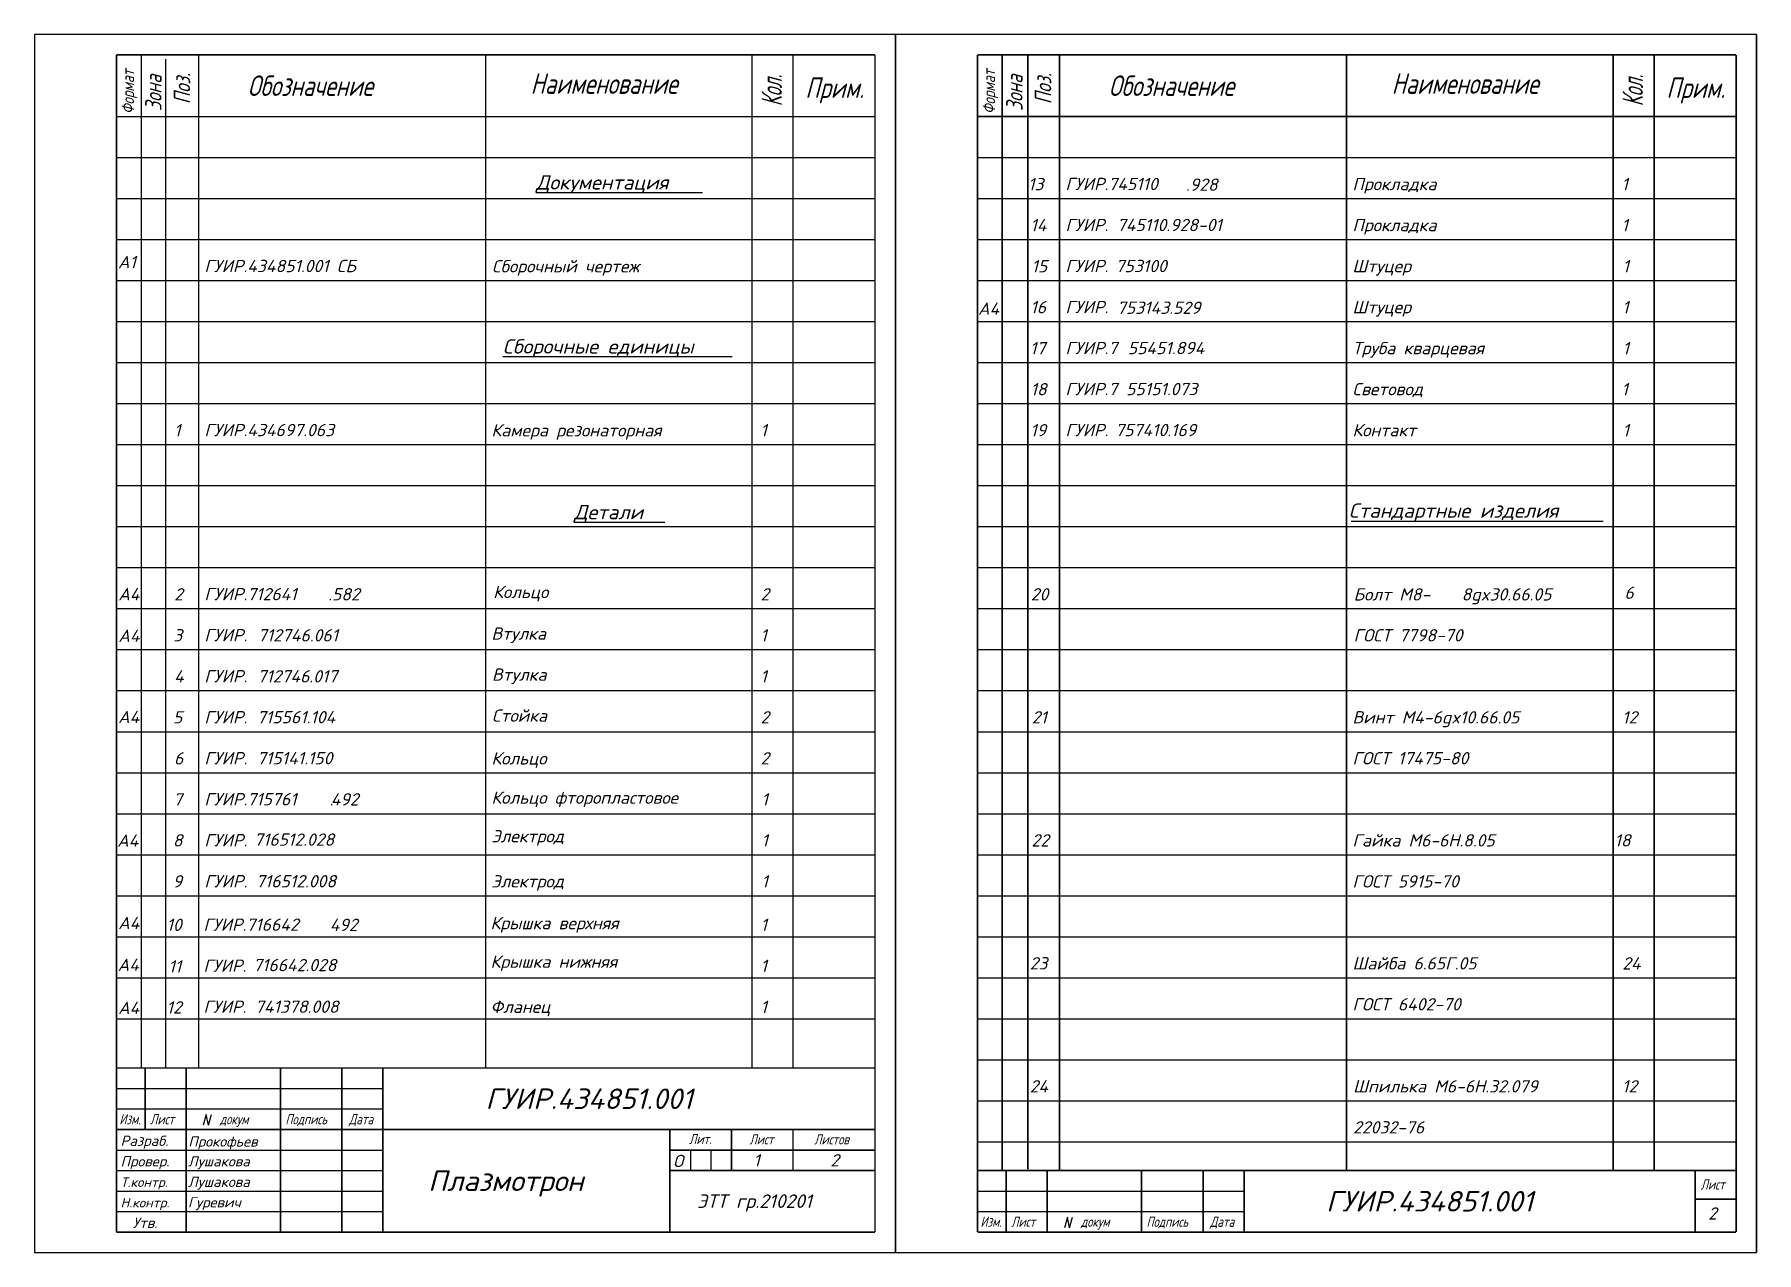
# Model space of a CAD drawing. Header units: millimetres. Extents: x 10739 to 32134, y 609 to 16625.
# Drawn here: x 27837.6 to 28257.6, y 2208.1 to 2505.1 of the extents above; entities that cross this region are included whole.
import ezdxf

# ---------------------------------------------------------------- set-up
doc = ezdxf.new("R2010")
doc.units = ezdxf.units.MM
for name, color, linetype in [('A', 7, 'Continuous'), ('Razmer', 3, 'Continuous'), ('Текст', 3, 'Continuous')]:
    doc.layers.add(name, color=color, linetype=linetype)
doc.styles.add('ADRF1', font='romans', dxfattribs={"oblique": 15})
doc.styles.add('RUS', font='txt.shx', dxfattribs={"width": 0.6, "oblique": 15, "height": 4})

# ---------------------------------------------------------------- blocks, each defined once
blk = doc.blocks.new('A$C76787A0F')
for p, q in [((0, 35), (65, 35)), ((21.92, 28.63), (21.18, 26.06)), ((22.41, 26.05), (21.92, 28.63)), ((22.41, 26.05), (23.17, 28.63)), ((0, 20), (65, 20)), ((140, 20), (140, 15)), ((145, 20), (145, 15)), ((0, 15), (65, 15)), ((0, 10), (65, 10)), ((0, 5), (65, 5))]:
    blk.add_line(p, q)
at = {"const_width": 0.4}
for points in [[(0, 40), (185, 40)], [(7, 25), (7, 40)], [(17, 0), (17, 40)], [(40, 0), (40, 40)], [(55, 0), (55, 40)], [(65, 0), (65, 40)], [(0, 30), (65, 30)], [(0, 25), (185, 25)], [(135, 25), (135, 0)], [(150, 25), (150, 15)], [(165, 25), (165, 15)], [(135, 20), (185, 20)], [(135, 15), (185, 15)]]:
    blk.add_lwpolyline(points, dxfattribs=at)
at = {"style": 'RUS', "oblique": 15, "width": 0.75}
for s, p in [('Изм.', (0.71, 26.27)), ('Лист', (8.21, 26.27)), ('докум', (25.21, 26.27)), ('Подпись', (41.21, 26.27)), ('Дата', (56.71, 26.27)), ('Лит.', (139.66, 21.44)), ('Лист', (154.36, 21.35)), ('Листов', (170.16, 21.35))]:
    blk.add_text(s, height=2.5, dxfattribs=at).set_placement(p)

msp = doc.modelspace()

# ---------------------------------------------------------------- linework, layer by layer
at = {"color": 7}
for p, q in [((28067.64904, 2475.08802), (28252.64904, 2475.08802)), ((28067.64904, 2465.08802), (28252.64904, 2465.08802)), ((28067.64904, 2455.08802), (28252.64904, 2455.08802)), ((28067.64904, 2445.08802), (28252.64904, 2445.08802)), ((28067.64904, 2435.08802), (28252.64904, 2435.08802)), ((28067.64904, 2425.08802), (28252.64904, 2425.08802)), ((28067.64904, 2415.08802), (28252.64904, 2415.08802)), ((28067.64904, 2405.08802), (28252.64904, 2405.08802)), ((28067.64904, 2395.08802), (28252.64904, 2395.08802)), ((28067.64904, 2385.08802), (28252.64904, 2385.08802)), ((28067.64904, 2375.08802), (28252.64904, 2375.08802)), ((28067.64904, 2365.08802), (28252.64904, 2365.08802)), ((28067.64904, 2355.08802), (28252.64904, 2355.08802)), ((28067.64904, 2345.08802), (28252.64904, 2345.08802)), ((28067.64904, 2335.08802), (28252.64904, 2335.08802)), ((28067.64904, 2325.08802), (28252.64904, 2325.08802)), ((28067.64904, 2315.08802), (28252.64904, 2315.08802)), ((28067.64904, 2305.08802), (28252.64904, 2305.08802)), ((28067.64904, 2295.08802), (28252.64904, 2295.08802)), ((28067.64904, 2285.08802), (28252.64904, 2285.08802)), ((28067.64904, 2275.08802), (28252.64904, 2275.08802)), ((28067.64904, 2265.08802), (28252.64904, 2265.08802)), ((28067.64904, 2255.08802), (28252.64904, 2255.08802)), ((28067.64904, 2245.08802), (28252.64904, 2245.08802)), ((28067.64904, 2235.08802), (28252.64904, 2235.08802)), ((28202.64904, 2228.08802), (28252.64904, 2228.08802)), ((28067.64904, 2223.08802), (28132.64904, 2223.08802)), ((28067.64904, 2218.08802), (28132.64904, 2218.08802)), ((28089.56798, 2216.71661), (28088.8282, 2214.14669)), ((28090.06147, 2214.1371), (28089.56798, 2216.71661)), ((28090.06147, 2214.1371), (28090.82068, 2216.71485))]:
    msp.add_line(p, q, dxfattribs=at)
at = {"color": 7, "const_width": 0.4}
for points in [[(28252.64904, 2500.08802), (28067.64904, 2500.08802)], [(28067.64904, 2500.08802), (28067.64904, 2213.08802)], [(28073.64904, 2500.08802), (28073.64904, 2228.08802)], [(28079.88964, 2500.3577), (28079.88964, 2228.3577)], [(28087.64904, 2500.08802), (28087.64904, 2228.08802)], [(28157.64904, 2500.08802), (28157.64904, 2228.08802)], [(28222.64904, 2500.08802), (28222.64904, 2228.08802)], [(28232.64904, 2500.08802), (28232.64904, 2228.08802)], [(28252.64904, 2213.08802), (28252.64904, 2500.08802)], [(28067.64904, 2485.08802), (28252.64904, 2485.08802)], [(28067.64904, 2228.08802), (28252.64904, 2228.08802)], [(28074.64904, 2213.08802), (28074.64904, 2228.08802)], [(28084.64904, 2213.08802), (28084.64904, 2228.08802)], [(28107.64904, 2213.08802), (28107.64904, 2228.08802)], [(28122.64904, 2213.08802), (28122.64904, 2228.08802)], [(28132.64904, 2213.08802), (28132.64904, 2228.08802)], [(28242.64904, 2228.08802), (28242.64904, 2213.08802)], [(28242.64904, 2221.08802), (28252.64904, 2221.08802)], [(28067.64904, 2213.08802), (28252.64904, 2213.08802)]]:
    msp.add_lwpolyline(points, dxfattribs=at)
at = {"layer": 'A', "color": 7}
for p, q in [((28047.64904, 2505.08802), (27837.64904, 2505.08802)), ((27857.64904, 2505.08802), (27837.64904, 2505.08802)), ((27837.64904, 2505.08802), (27837.64904, 2208.08802)), ((28047.64904, 2505.08802), (28042.64904, 2505.08802)), ((28047.64904, 2208.08802), (28047.64904, 2505.08802)), ((28257.64904, 2505.08802), (28047.64904, 2505.08802)), ((28047.64904, 2505.08802), (28047.64904, 2208.08802)), ((28257.64904, 2208.08802), (28257.64904, 2505.08802)), ((28257.64904, 2505.08802), (28257.64904, 2208.08802)), ((27863.64904, 2500.08802), (27863.64904, 2253.08802)), ((27869.64904, 2499.08802), (27869.64904, 2253.08802)), ((27877.64904, 2500.08802), (27877.64904, 2253.08802)), ((27947.64904, 2500.08802), (27947.64904, 2253.08802)), ((28012.64904, 2500.08802), (28012.64904, 2253.08802)), ((28022.64904, 2500.08802), (28022.64904, 2253.08802)), ((27857.64904, 2485.08802), (28042.64904, 2485.08802)), ((27857.64904, 2475.08802), (28042.64904, 2475.08802)), ((27857.64904, 2465.08802), (28042.64904, 2465.08802)), ((27857.64904, 2455.08802), (28042.64904, 2455.08802)), ((27857.64904, 2445.08802), (28042.64904, 2445.08802)), ((27857.64904, 2435.08802), (28042.64904, 2435.08802)), ((27857.64904, 2425.08802), (28042.64904, 2425.08802)), ((27857.64904, 2415.08802), (28042.64904, 2415.08802)), ((27857.64904, 2405.08802), (28042.64904, 2405.08802)), ((27857.64904, 2395.08802), (28042.64904, 2395.08802)), ((27857.64904, 2385.08802), (28042.64904, 2385.08802)), ((27857.64904, 2375.08802), (28042.64904, 2375.08802)), ((27857.64904, 2365.08802), (28042.64904, 2365.08802)), ((27857.64904, 2355.08802), (28042.64904, 2355.08802)), ((27857.64904, 2345.08802), (28042.64904, 2345.08802)), ((27857.64904, 2335.08802), (28042.64904, 2335.08802)), ((27857.64904, 2325.08802), (28042.64904, 2325.08802)), ((27857.64904, 2315.08802), (28042.64904, 2315.08802)), ((27857.64904, 2305.08802), (28042.64904, 2305.08802)), ((27857.64904, 2295.08802), (28042.64904, 2295.08802)), ((27857.64904, 2285.08802), (28042.64904, 2285.08802)), ((27857.64904, 2275.08802), (28042.64904, 2275.08802)), ((27857.64904, 2265.08802), (28042.64904, 2265.08802)), ((27837.64904, 2213.08802), (27837.64904, 2208.08802)), ((27837.64904, 2208.08802), (28047.64904, 2208.08802)), ((28042.64904, 2208.08802), (28047.64904, 2208.08802)), ((28047.64904, 2208.08802), (28257.64904, 2208.08802))]:
    msp.add_line(p, q, dxfattribs=at)
at = {"layer": 'A', "color": 7, "const_width": 0.4}
for points in [[(27857.64904, 2500.08802), (27857.64904, 2213.08802)], [(28042.64904, 2500.08802), (27857.64904, 2500.08802)], [(28042.64904, 2213.08802), (28042.64904, 2500.08802)], [(27857.64904, 2213.08802), (28042.64904, 2213.08802)]]:
    msp.add_lwpolyline(points, dxfattribs=at)
at = {"layer": 'Текст', "color": 7}
for p, q in [((27959.96424, 2466.57461), (28000.5458, 2466.57461)), ((27951.86378, 2426.57461), (28007.822, 2426.57461)), ((27969.23848, 2386.18389), (27991.42051, 2386.18389)), ((28158.79105, 2386.44378), (28220.27706, 2386.44378))]:
    msp.add_line(p, q, dxfattribs=at)

# ---------------------------------------------------------------- block references
at = {"layer": 'A', "color": 7}
msp.add_blockref('A$C76787A0F', (27857.64904, 2213.08802), dxfattribs=at)

# ---------------------------------------------------------------- texts
at = {"color": 7, "style": 'RUS', "oblique": 15, "width": 0.75}
for s, p in [('Лист', (28244.00443, 2223.43915)), ('Изм.', (28068.35407, 2214.35697)), ('Лист', (28075.85407, 2214.35697)), ('докум', (28092.85407, 2214.35697)), ('Подпись', (28108.85407, 2214.35697)), ('Дата', (28124.35407, 2214.35697))]:
    msp.add_text(s, height=2.5, dxfattribs=at).set_placement(p)
at = {"layer": 'A', "color": 7, "style": 'RUS', "oblique": 15}
for s, height, width, p in [('Формат', 3, 0.75, (27861.94807, 2485.68834)), ('Зона', 4, 0.75, (27868.64904, 2486.42135)), ('Поз.', 4, 0.75, (27875.64904, 2488.08802)), ('Кол.', 5, 0.6, (28019.95173, 2487.55395)), ('Формат', 3, 0.75, (28071.94807, 2485.68834)), ('Зона', 4, 0.75, (28078.64904, 2486.42135)), ('Поз.', 4, 0.75, (28085.64904, 2488.08802)), ('Кол.', 5, 0.6, (28229.95173, 2487.55395))]:
    msp.add_text(s, height=height, rotation=90, dxfattribs=dict(at, width=width)).set_placement(p)
at = {"layer": 'A', "color": 7, "style": 'RUS', "oblique": 15, "width": 0.75}
for s, p in [('Обозначение', (27889.64904, 2490.08802)), ('Наименование', (27958.64904, 2490.60714)), ('Обозначение', (28099.64904, 2490.08802)), ('Наименование', (28168.64904, 2490.60714)), ('Прим.', (28025.64904, 2489.60714)), ('Прим.', (28235.64904, 2489.60714))]:
    msp.add_text(s, height=5, dxfattribs=at).set_placement(p)
at = {"layer": 'A', "color": 7, "style": 'ADRF1', "oblique": 15}
for s, height, p in [('Разраб.', 2.5, (27858.64904, 2234.08802)), ('Провер.', 2.5, (27858.64904, 2229.08802)), ('Т.контр.', 2.3, (27858.64904, 2224.08802)), ('Н.контр.', 2.3, (27858.64904, 2219.08802)), ('Утв.', 2.5, (27861.64904, 2214.08802))]:
    msp.add_text(s, height=height, dxfattribs=at).set_placement(p)
at = {"layer": 'Razmer', "color": 7, "style": 'ADRF1', "oblique": 15}
msp.add_text('Плазмотрон', height=5, dxfattribs=at).set_placement((27933.64904, 2223.08802))
at = {"layer": 'Текст', "color": 7, "style": 'ADRF1', "oblique": 15}
for s, height, p in [('Документация', 3.5, (27959.96424, 2467.27461)), ('13', 3, (28079.97916, 2467.08802)), ('ГУИР.745110', 3, (28089.08333, 2467.12744)), ('.928', 3, (28118.48989, 2466.96073)), ('Прокладка', 3, (28159.08333, 2467.1051)), ('1', 3, (28224.70746, 2467.08802)), ('14', 3, (28080.53796, 2457.08802)), ('ГУИР.', 3, (28089.08333, 2457.12744)), ('745110.928-01', 3, (28101.61904, 2457.12744)), ('Прокладка', 3, (28159.08333, 2457.1051)), ('1', 3, (28224.70746, 2457.08802)), ('А1', 3, (27858.02953, 2448.08802)), ('ГУИР.434851.001 СБ', 3, (27879.08333, 2447.12744)), ('Сборочный чертеж', 3, (27949.23265, 2447.07159)), ('15', 3, (28080.81854, 2447.08802)), ('ГУИР.', 3, (28089.08333, 2447.12744)), ('753100', 3, (28101.30325, 2447.12744)), ('Штуцер', 3, (28159.08333, 2447.1051)), ('1', 3, (28224.96653, 2447.08802)), ('А4', 3, (28067.76997, 2436.72833)), ('16', 3, (28080.53796, 2437.08802)), ('ГУИР.', 3, (28089.08333, 2437.12744)), ('753143.529', 3, (28101.6346, 2436.94796)), ('Штуцер', 3, (28159.09073, 2437.1051)), ('1', 3, (28224.88109, 2437.08802)), ('Сборочные единицы', 3.5, (27951.86378, 2427.27461)), ('17', 3, (28080.4614, 2427.08802)), ('ГУИР.7', 3, (28089.08333, 2427.12744)), ('55451.894', 3, (28104.28375, 2427.12744)), ('Труба кварцевая', 3, (28159.09073, 2427.1051)), ('1', 3, (28224.96653, 2427.08802)), ('18', 3, (28080.58649, 2417.08802)), ('ГУИР.7', 3, (28089.08333, 2417.12744)), ('55151.073', 3, (28103.86904, 2417.12744)), ('Световод', 3, (28159.09073, 2417.1051)), ('1', 3, (28224.70746, 2417.08802)), ('1', 3, (27871.70746, 2407.08802)), ('ГУИР.434697.063', 3, (27879.08333, 2407.12744)), ('Камера резонаторная', 3, (27949.08756, 2407.07159)), ('1', 3, (28014.70746, 2407.08802)), ('19', 3, (28080.53283, 2407.08802)), ('ГУИР.', 3, (28089.08333, 2407.12744)), ('757410.169', 3, (28101.22113, 2407.12744)), ('Контакт', 3, (28159.08333, 2407.1051)), ('1', 3, (28224.96653, 2407.08802)), ('Детали', 3.5, (27969.23848, 2386.88389)), ('Стандартные изделия', 3.5, (28158.19183, 2387.24702)), ('А4', 3, (27858.10638, 2367.1111)), ('2', 3, (27871.71956, 2367.08802)), ('ГУИР.712641', 3, (27879.08333, 2367.12744)), ('.582', 3, (27909.28179, 2367.08802)), ('Кольцо', 3, (27949.51717, 2367.64781)), ('2', 3, (28014.70746, 2367.08802)), ('20', 3, (28080.64904, 2367.08802)), ('Болт М8-', 3, (28159.3702, 2367.06042)), ('8gx30.66.05', 3, (28185.70509, 2367.06042)), ('6', 3, (28225.42586, 2367.46264)), ('Втулка', 3, (27949.08756, 2357.50786)), ('А4', 3, (27858.10638, 2356.97516)), ('3', 3, (27871.48933, 2357.08802)), ('ГУИР.', 3, (27879.08333, 2357.12744)), ('712746.061', 3, (27892.11225, 2357.08802)), ('1', 3, (28014.70746, 2357.08802)), ('ГОСТ 7798-70', 3, (28159.3628, 2357.08802)), ('4', 3, (27871.69767, 2347.08802)), ('ГУИР.', 3, (27879.08333, 2347.12744)), ('712746.017', 3, (27892.0073, 2347.08802)), ('Втулка', 3, (27949.22525, 2347.50786)), ('1', 3, (28014.70746, 2347.08802)), ('А4', 3, (27858.04713, 2337.16795)), ('5', 3, (27871.42879, 2337.08802)), ('ГУИР.', 3, (27879.08333, 2337.12744)), ('715561.104', 3, (27891.89305, 2337.12744)), ('Стойка', 3, (27949.22525, 2337.50786)), ('2', 3, (28014.70746, 2337.08802)), ('21', 3, (28080.85593, 2337.08802)), ('Винт M4-6gx10.66.05', 3, (28159.07761, 2337.08802)), ('12', 3, (28224.87083, 2337.08802)), ('6', 3, (27871.68068, 2327.08802)), ('ГУИР.', 3, (27879.08333, 2327.12744)), ('715141.150', 3, (27891.91947, 2327.12744)), ('Кольцо', 3, (27949.08756, 2327.07159)), ('2', 3, (28014.70746, 2327.08802)), ('ГОСТ 17475-80', 3, (28159.09073, 2327.11561)), ('7', 3, (27871.50467, 2317.08802)), ('ГУИР.715761', 3, (27879.08333, 2317.12744)), ('492', 3, (27909.9076, 2317.08802)), ('Кольцо фторопластовое', 3, (27949.08756, 2317.50786)), ('1', 3, (28014.96653, 2317.08802)), ('.', 3, (27909.64904, 2317.08802)), ('А4', 3, (27857.81564, 2307.03737)), ('8', 3, (27871.40172, 2307.08802)), ('ГУИР.', 3, (27879.08333, 2307.12744)), ('716512.028', 3, (27891.18779, 2307.27231)), ('Электрод', 3, (27949.09073, 2308.1051)), ('1', 3, (28014.96653, 2307.08802)), ('22', 3, (28080.79705, 2307.08802)), ('Гайка M6-6H.8.05 ', 3, (28159.07761, 2307.08802)), ('18', 3, (28222.99317, 2307.08802)), ('9', 3, (27871.36181, 2297.08802)), ('ГУИР.', 3, (27879.08333, 2297.12744)), ('716512.008', 3, (27891.64739, 2297.12744)), ('Электрод', 3, (27949.09073, 2297.1051)), ('1', 3, (28014.96653, 2297.08802)), ('ГОСТ 5915-70', 3, (28159.07761, 2297.08802)), ('А4', 3, (27858.06731, 2286.946)), ('10', 3, (27869.86447, 2286.49336)), ('ГУИР.716642', 3, (27878.85422, 2286.53278)), ('492', 3, (27909.67849, 2286.49336)), ('Крышка верхняя', 3, (27948.85845, 2286.9132)), ('1', 3, (28014.73741, 2286.49336)), ('А4', 3, (27857.9482, 2276.74655)), ('11', 3, (27870.3263, 2276.35251)), ('ГУИР.', 3, (27878.85422, 2276.53278)), ('716642.028', 3, (27890.95868, 2276.67765)), ('Крышка нижняя', 3, (27948.86161, 2277.51044)), ('1', 3, (28014.73741, 2276.49336)), ('23', 3, (28080.36957, 2277.11561)), ('Шайба 6.65Г.05 ', 3, (28159.09073, 2277.1051)), ('24', 3, (28224.88109, 2277.08802)), ('А4', 3, (27858.05375, 2266.25075)), ('12', 3, (27869.85615, 2266.35169)), ('ГУИР.', 3, (27878.85422, 2266.53278)), ('741378.008', 3, (27891.41828, 2266.53278)), ('Фланец', 3, (27948.86161, 2266.51044)), ('1', 3, (28014.73741, 2266.49336)), ('ГОСТ 6402-70', 3, (28159.08333, 2267.11561)), ('ГУИР.434851.001', 5, (27947.64904, 2243.08802)), ('24', 3, (28080.36957, 2247.11561)), ('Шпилька М6-6H.32.079 ', 3, (28159.25679, 2247.11561)), ('12', 3, (28224.84345, 2247.11561)), ('22032-76', 3, (28159.25679, 2237.11561)), ('Прокофьев', 2.5, (27875.17285, 2233.92135)), ('Лушакова', 2.5, (27875.09073, 2229.08802)), ('О', 3, (27993.40383, 2228.92972)), ('1', 3, (28013.00631, 2229.08802)), ('2', 3, (28031.76288, 2229.08802)), ('Лушакова', 2.5, (27875.09073, 2224.08802)), ('ЭТТ гр.210201', 3.3, (27999.2272, 2218.96952)), ('ГУИР.434851.001', 5, (28152.64904, 2218.08802)), ('Гуревич', 2.5, (27875.09073, 2219.08802)), ('2', 3, (28245.84345, 2216.11561))]:
    msp.add_text(s, height=height, dxfattribs=at).set_placement(p)

doc.saveas('drawing.dxf')
